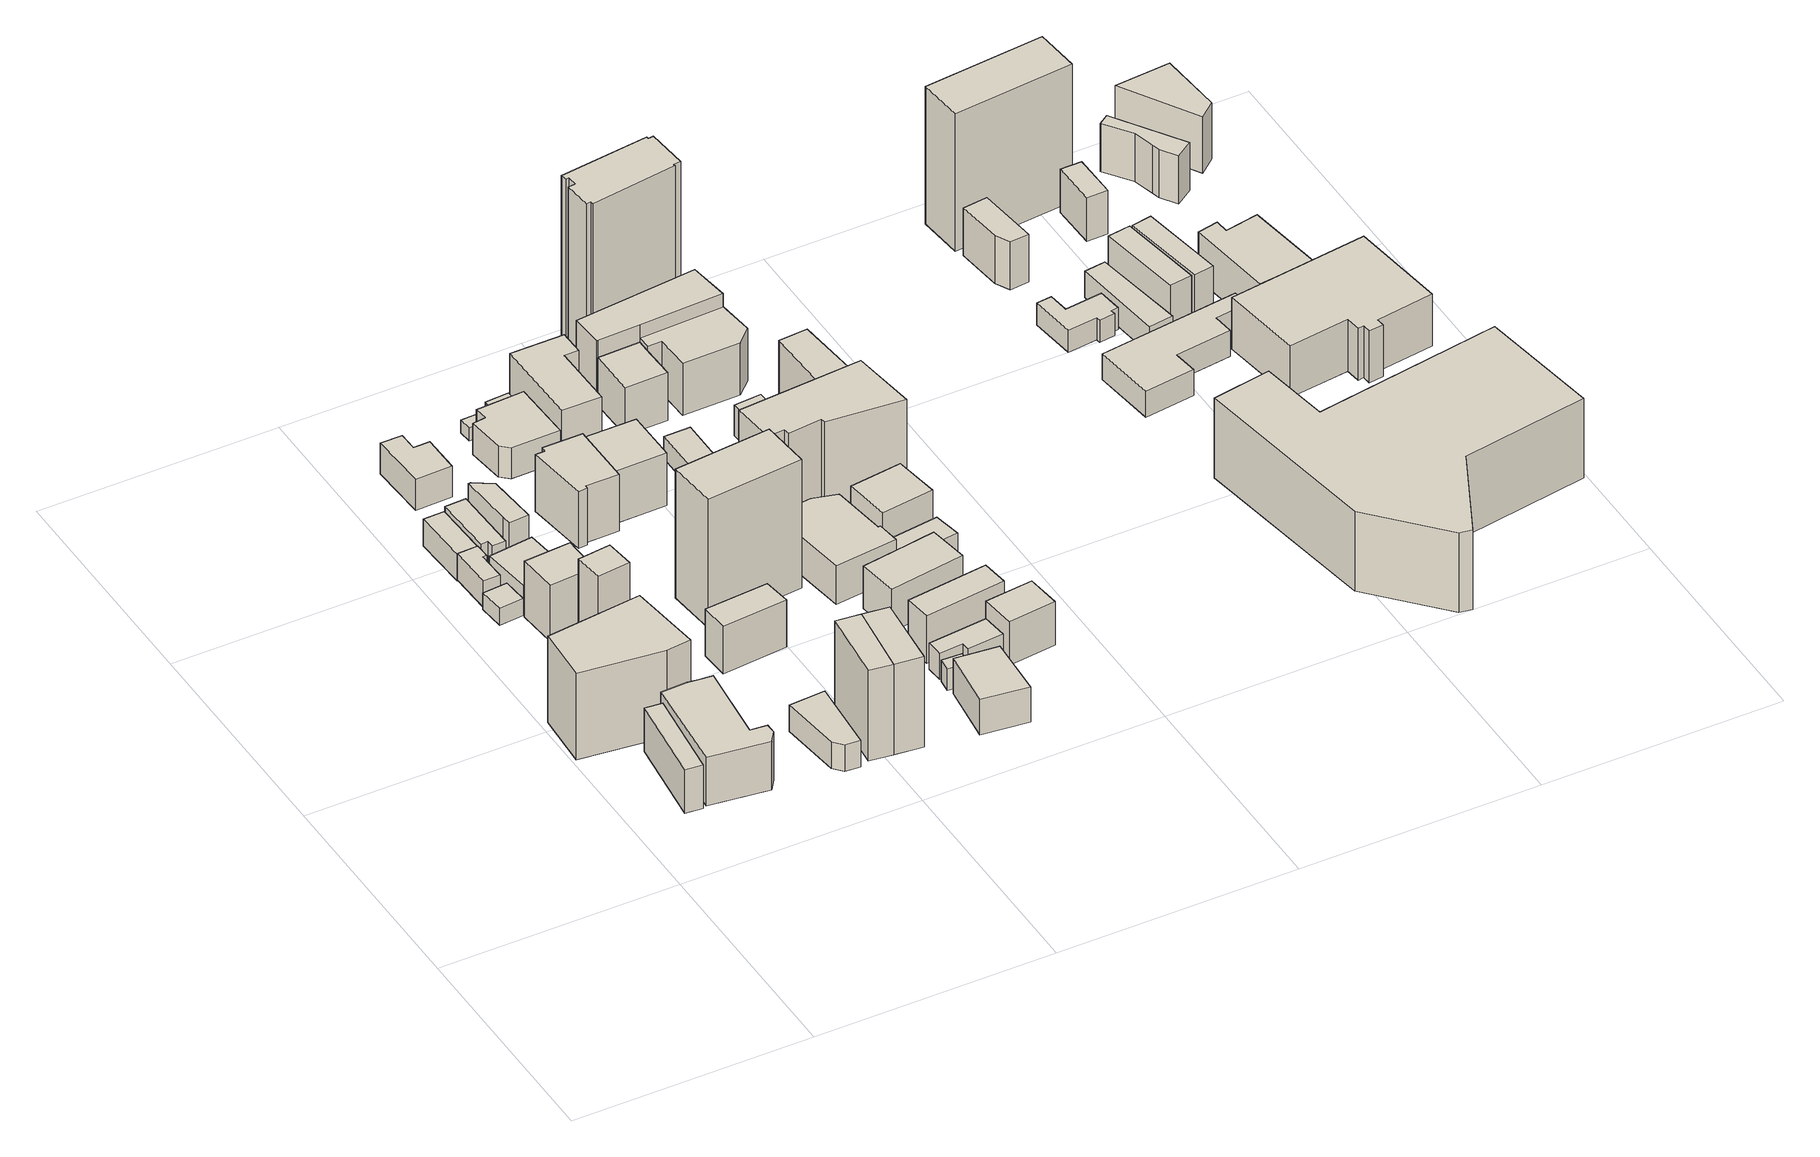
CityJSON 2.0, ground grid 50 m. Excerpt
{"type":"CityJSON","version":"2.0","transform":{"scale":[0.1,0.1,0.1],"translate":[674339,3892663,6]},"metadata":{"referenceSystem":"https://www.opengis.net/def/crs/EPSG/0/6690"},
"CityObjects":{
"building1":{"type":"Building","attributes":{"class":"3001","usage":"401","measuredHeight":11.1,"storeysAboveGround":3,"BuildingDetailAttribute.totalFloorArea":210.64,"BuildingDetailAttribute.buildingFootprintArea":70.21,"BuildingDetailAttribute.buildingRoofEdgeArea":70.21,"BuildingDetailAttribute.urbanPlanType":"21","BuildingDetailAttribute.landUseType":"212","BuildingDetailAttribute.surveyYear":2021,"BuildingIDAttribute.prefecture":"23","BuildingIDAttribute.city":"23106"},"address":[{"country":"日本","locality":"愛知県名古屋市"}],"geometry":[{"type":"Solid","lod":"1","boundaries":[[[[0,1,2,3]],[[2,4,5,3]],[[1,6,4,2]],[[0,7,6,1]],[[3,5,7,0]],[[4,6,7,5]]]]}]},
"building2":{"type":"Building","attributes":{"class":"3002","usage":"412","measuredHeight":27,"storeysAboveGround":4,"BuildingDetailAttribute.totalFloorArea":1232.06,"BuildingDetailAttribute.buildingFootprintArea":308.01,"BuildingDetailAttribute.buildingRoofEdgeArea":308.01,"BuildingDetailAttribute.urbanPlanType":"21","BuildingDetailAttribute.landUseType":"211","BuildingDetailAttribute.surveyYear":2021,"BuildingIDAttribute.prefecture":"23","BuildingIDAttribute.city":"23106"},"address":[{"country":"日本","locality":"愛知県名古屋市"}],"geometry":[{"type":"Solid","lod":"1","boundaries":[[[[8,9,10,11,12]],[[11,13,14,12]],[[10,15,13,11]],[[9,16,15,10]],[[8,17,16,9]],[[12,14,17,8]],[[13,15,16,17,14]]]]}]},
"building3":{"type":"Building","attributes":{"class":"3002","usage":"402","measuredHeight":11.7,"storeysAboveGround":3,"BuildingDetailAttribute.totalFloorArea":712.47,"BuildingDetailAttribute.buildingFootprintArea":237.49,"BuildingDetailAttribute.buildingRoofEdgeArea":237.49,"BuildingDetailAttribute.urbanPlanType":"21","BuildingDetailAttribute.landUseType":"212","BuildingDetailAttribute.surveyYear":2021,"BuildingIDAttribute.prefecture":"23","BuildingIDAttribute.city":"23106"},"address":[{"country":"日本","locality":"愛知県名古屋市"}],"geometry":[{"type":"Solid","lod":"1","boundaries":[[[[18,19,20,21,22,23,24,25,26]],[[25,27,28,26]],[[24,29,27,25]],[[23,30,29,24]],[[22,31,30,23]],[[21,32,31,22]],[[20,33,32,21]],[[19,34,33,20]],[[18,35,34,19]],[[26,28,35,18]],[[27,29,30,31,32,33,34,35,28]]]]}]},
"building4":{"type":"Building","attributes":{"class":"3002","usage":"431","measuredHeight":27.9,"storeysAboveGround":1,"BuildingDetailAttribute.totalFloorArea":43.32,"BuildingDetailAttribute.buildingFootprintArea":43.32,"BuildingDetailAttribute.buildingRoofEdgeArea":43.32,"BuildingDetailAttribute.urbanPlanType":"21","BuildingDetailAttribute.landUseType":"223","BuildingDetailAttribute.surveyYear":2021,"BuildingIDAttribute.prefecture":"23","BuildingIDAttribute.city":"23106"},"address":[{"country":"日本","locality":"愛知県名古屋市"}],"geometry":[{"type":"Solid","lod":"1","boundaries":[[[[36,37,38,39]],[[38,40,41,39]],[[37,42,40,38]],[[36,43,42,37]],[[39,41,43,36]],[[40,42,43,41]]]]}]},
"building5":{"type":"Building","attributes":{"class":"3001","usage":"411","measuredHeight":3.9,"storeysAboveGround":1,"BuildingDetailAttribute.totalFloorArea":28.1,"BuildingDetailAttribute.buildingFootprintArea":28.1,"BuildingDetailAttribute.buildingRoofEdgeArea":28.1,"BuildingDetailAttribute.urbanPlanType":"21","BuildingDetailAttribute.landUseType":"211","BuildingDetailAttribute.surveyYear":2021,"BuildingIDAttribute.prefecture":"23","BuildingIDAttribute.city":"23106"},"address":[{"country":"日本","locality":"愛知県名古屋市"}],"geometry":[{"type":"Solid","lod":"1","boundaries":[[[[44,45,46,47]],[[46,48,49,47]],[[45,50,48,46]],[[44,51,50,45]],[[47,49,51,44]],[[48,50,51,49]]]]}]},
"building6":{"type":"Building","attributes":{"class":"3001","usage":"411","measuredHeight":7.2,"storeysAboveGround":1,"BuildingDetailAttribute.totalFloorArea":35.22,"BuildingDetailAttribute.buildingFootprintArea":35.22,"BuildingDetailAttribute.buildingRoofEdgeArea":86.6,"BuildingDetailAttribute.urbanPlanType":"21","BuildingDetailAttribute.landUseType":"211","BuildingDetailAttribute.surveyYear":2021,"BuildingIDAttribute.prefecture":"23","BuildingIDAttribute.city":"23106"},"address":[{"country":"日本","locality":"愛知県名古屋市"}],"geometry":[{"type":"Solid","lod":"1","boundaries":[[[[52,53,54,55,56,57]],[[56,58,59,57]],[[55,60,58,56]],[[54,61,60,55]],[[53,62,61,54]],[[52,63,62,53]],[[57,59,63,52]],[[58,60,61,62,63,59]]]]}]},
"building7":{"type":"Building","attributes":{"class":"3001","usage":"411","measuredHeight":7.2,"storeysAboveGround":2,"BuildingDetailAttribute.totalFloorArea":102.76,"BuildingDetailAttribute.buildingFootprintArea":51.38,"BuildingDetailAttribute.buildingRoofEdgeArea":86.6,"BuildingDetailAttribute.urbanPlanType":"21","BuildingDetailAttribute.landUseType":"211","BuildingDetailAttribute.surveyYear":2021,"BuildingIDAttribute.prefecture":"23","BuildingIDAttribute.city":"23106"},"address":[{"country":"日本","locality":"愛知県名古屋市"}],"geometry":[{"type":"Solid","lod":"1","boundaries":[[[[64,65,66,67]],[[66,68,69,67]],[[65,70,68,66]],[[64,71,70,65]],[[67,69,71,64]],[[68,70,71,69]]]]}]},
"building8":{"type":"Building","attributes":{"class":"3002","usage":"413","measuredHeight":13,"storeysAboveGround":4,"BuildingDetailAttribute.totalFloorArea":321.7,"BuildingDetailAttribute.buildingFootprintArea":80.42,"BuildingDetailAttribute.buildingRoofEdgeArea":80.42,"BuildingDetailAttribute.urbanPlanType":"21","BuildingDetailAttribute.landUseType":"212","BuildingDetailAttribute.surveyYear":2021,"BuildingIDAttribute.prefecture":"23","BuildingIDAttribute.city":"23106"},"address":[{"country":"日本","locality":"愛知県名古屋市"}],"geometry":[{"type":"Solid","lod":"1","boundaries":[[[[72,73,74,75,76]],[[75,77,78,76]],[[74,79,77,75]],[[73,80,79,74]],[[72,81,80,73]],[[76,78,81,72]],[[77,79,80,81,78]]]]}]},
"building9":{"type":"Building","attributes":{"class":"3002","usage":"411","measuredHeight":9,"storeysAboveGround":2,"BuildingDetailAttribute.totalFloorArea":177.79,"BuildingDetailAttribute.buildingFootprintArea":88.89,"BuildingDetailAttribute.buildingRoofEdgeArea":88.89,"BuildingDetailAttribute.urbanPlanType":"21","BuildingDetailAttribute.landUseType":"211","BuildingDetailAttribute.surveyYear":2021,"BuildingIDAttribute.prefecture":"23","BuildingIDAttribute.city":"23106"},"address":[{"country":"日本","locality":"愛知県名古屋市"}],"geometry":[{"type":"Solid","lod":"1","boundaries":[[[[82,83,84,85,86,87]],[[86,88,89,87]],[[85,90,88,86]],[[84,91,90,85]],[[83,92,91,84]],[[82,93,92,83]],[[87,89,93,82]],[[88,90,91,92,93,89]]]]}]},
"building10":{"type":"Building","attributes":{"class":"3001","usage":"413","measuredHeight":9.2,"storeysAboveGround":2,"BuildingDetailAttribute.totalFloorArea":117.64,"BuildingDetailAttribute.buildingFootprintArea":58.82,"BuildingDetailAttribute.buildingRoofEdgeArea":58.82,"BuildingDetailAttribute.urbanPlanType":"21","BuildingDetailAttribute.landUseType":"212","BuildingDetailAttribute.surveyYear":2021,"BuildingIDAttribute.prefecture":"23","BuildingIDAttribute.city":"23106"},"address":[{"country":"日本","locality":"愛知県名古屋市"}],"geometry":[{"type":"Solid","lod":"1","boundaries":[[[[94,95,96,97,98,99]],[[98,100,101,99]],[[97,102,100,98]],[[96,103,102,97]],[[95,104,103,96]],[[94,105,104,95]],[[99,101,105,94]],[[100,102,103,104,105,101]]]]}]},
"building11":{"type":"Building","attributes":{"class":"3002","usage":"413","measuredHeight":12.2,"storeysAboveGround":3,"BuildingDetailAttribute.totalFloorArea":153.87,"BuildingDetailAttribute.buildingFootprintArea":51.29,"BuildingDetailAttribute.buildingRoofEdgeArea":51.29,"BuildingDetailAttribute.urbanPlanType":"21","BuildingDetailAttribute.landUseType":"212","BuildingDetailAttribute.surveyYear":2021,"BuildingIDAttribute.prefecture":"23","BuildingIDAttribute.city":"23106"},"address":[{"country":"日本","locality":"愛知県名古屋市"}],"geometry":[{"type":"Solid","lod":"1","boundaries":[[[[106,107,108,109,110,111]],[[110,112,113,111]],[[109,114,112,110]],[[108,115,114,109]],[[107,116,115,108]],[[106,117,116,107]],[[111,113,117,106]],[[112,114,115,116,117,113]]]]}]},
"building12":{"type":"Building","attributes":{"class":"3001","usage":"401","measuredHeight":12.2,"storeysAboveGround":2,"BuildingDetailAttribute.totalFloorArea":183.86,"BuildingDetailAttribute.buildingFootprintArea":91.93,"BuildingDetailAttribute.buildingRoofEdgeArea":91.93,"BuildingDetailAttribute.urbanPlanType":"21","BuildingDetailAttribute.landUseType":"212","BuildingDetailAttribute.surveyYear":2021,"BuildingIDAttribute.prefecture":"23","BuildingIDAttribute.city":"23106"},"address":[{"country":"日本","locality":"愛知県名古屋市"}],"geometry":[{"type":"Solid","lod":"1","boundaries":[[[[118,119,120,121,122]],[[121,123,124,122]],[[120,125,123,121]],[[119,126,125,120]],[[118,127,126,119]],[[122,124,127,118]],[[123,125,126,127,124]]]]}]},
"building13":{"type":"Building","attributes":{"class":"3001","usage":"413","measuredHeight":7.2,"storeysAboveGround":2,"BuildingDetailAttribute.totalFloorArea":161.09,"BuildingDetailAttribute.buildingFootprintArea":80.54,"BuildingDetailAttribute.buildingRoofEdgeArea":80.54,"BuildingDetailAttribute.urbanPlanType":"21","BuildingDetailAttribute.landUseType":"212","BuildingDetailAttribute.surveyYear":2021,"BuildingIDAttribute.prefecture":"23","BuildingIDAttribute.city":"23106"},"address":[{"country":"日本","locality":"愛知県名古屋市"}],"geometry":[{"type":"Solid","lod":"1","boundaries":[[[[128,129,130,131,132,133]],[[132,134,135,133]],[[131,136,134,132]],[[130,137,136,131]],[[129,138,137,130]],[[128,139,138,129]],[[133,135,139,128]],[[134,136,137,138,139,135]]]]}]},
"building14":{"type":"Building","attributes":{"class":"9999","usage":"422","measuredHeight":26,"storeysAboveGround":5,"BuildingDetailAttribute.totalFloorArea":395.29,"BuildingDetailAttribute.buildingFootprintArea":79.06,"BuildingDetailAttribute.buildingRoofEdgeArea":169.13,"BuildingDetailAttribute.urbanPlanType":"21","BuildingDetailAttribute.landUseType":"214","BuildingDetailAttribute.surveyYear":2021,"BuildingIDAttribute.prefecture":"23","BuildingIDAttribute.city":"23106"},"address":[{"country":"日本","locality":"愛知県名古屋市"}],"geometry":[{"type":"Solid","lod":"1","boundaries":[[[[140,141,142,143]],[[142,144,145,143]],[[141,146,144,142]],[[140,147,146,141]],[[143,145,147,140]],[[144,146,147,145]]]]}]},
"building15":{"type":"Building","attributes":{"class":"3002","usage":"412","measuredHeight":13,"storeysAboveGround":3,"BuildingDetailAttribute.totalFloorArea":239.13,"BuildingDetailAttribute.buildingFootprintArea":79.71,"BuildingDetailAttribute.buildingRoofEdgeArea":79.71,"BuildingDetailAttribute.urbanPlanType":"21","BuildingDetailAttribute.landUseType":"211","BuildingDetailAttribute.surveyYear":2021,"BuildingIDAttribute.prefecture":"23","BuildingIDAttribute.city":"23106"},"address":[{"country":"日本","locality":"愛知県名古屋市"}],"geometry":[{"type":"Solid","lod":"1","boundaries":[[[[148,149,150,151]],[[150,152,153,151]],[[149,154,152,150]],[[148,155,154,149]],[[151,153,155,148]],[[152,154,155,153]]]]}]},
"building16":{"type":"Building","attributes":{"class":"3002","usage":"401","measuredHeight":26,"storeysAboveGround":7,"BuildingDetailAttribute.totalFloorArea":630.49,"BuildingDetailAttribute.buildingFootprintArea":90.07,"BuildingDetailAttribute.buildingRoofEdgeArea":169.13,"BuildingDetailAttribute.urbanPlanType":"21","BuildingDetailAttribute.landUseType":"212","BuildingDetailAttribute.surveyYear":2021,"BuildingIDAttribute.prefecture":"23","BuildingIDAttribute.city":"23106"},"address":[{"country":"日本","locality":"愛知県名古屋市"}],"geometry":[{"type":"Solid","lod":"1","boundaries":[[[[143,156,157,140]],[[157,158,147,140]],[[156,159,158,157]],[[143,145,159,156]],[[140,147,145,143]],[[158,159,145,147]]]]}]},
"building17":{"type":"Building","attributes":{"class":"3002","usage":"402","measuredHeight":15.2,"storeysAboveGround":4,"BuildingDetailAttribute.totalFloorArea":519.79,"BuildingDetailAttribute.buildingFootprintArea":129.95,"BuildingDetailAttribute.buildingRoofEdgeArea":129.95,"BuildingDetailAttribute.urbanPlanType":"21","BuildingDetailAttribute.landUseType":"212","BuildingDetailAttribute.surveyYear":2021,"BuildingIDAttribute.prefecture":"23","BuildingIDAttribute.city":"23106"},"address":[{"country":"日本","locality":"愛知県名古屋市"}],"geometry":[{"type":"Solid","lod":"1","boundaries":[[[[160,161,162,163,164,165,166,167]],[[166,168,169,167]],[[165,170,168,166]],[[164,171,170,165]],[[163,172,171,164]],[[162,173,172,163]],[[161,174,173,162]],[[160,175,174,161]],[[167,169,175,160]],[[168,170,171,172,173,174,175,169]]]]}]},
"building18":{"type":"Building","attributes":{"class":"3002","usage":"412","measuredHeight":35.9,"storeysAboveGround":10,"BuildingDetailAttribute.totalFloorArea":2153.5,"BuildingDetailAttribute.buildingFootprintArea":215.35,"BuildingDetailAttribute.buildingRoofEdgeArea":215.35,"BuildingDetailAttribute.urbanPlanType":"21","BuildingDetailAttribute.landUseType":"211","BuildingDetailAttribute.surveyYear":2021,"BuildingIDAttribute.prefecture":"23","BuildingIDAttribute.city":"23106"},"address":[{"country":"日本","locality":"愛知県名古屋市"}],"geometry":[{"type":"Solid","lod":"1","boundaries":[[[[176,177,178,179]],[[178,180,181,179]],[[177,182,180,178]],[[176,183,182,177]],[[179,181,183,176]],[[180,182,183,181]]]]}]},
"building19":{"type":"Building","attributes":{"class":"3001","usage":"402","measuredHeight":9.2,"storeysAboveGround":2,"BuildingDetailAttribute.totalFloorArea":294.33,"BuildingDetailAttribute.buildingFootprintArea":147.17,"BuildingDetailAttribute.buildingRoofEdgeArea":147.17,"BuildingDetailAttribute.urbanPlanType":"21","BuildingDetailAttribute.landUseType":"212","BuildingDetailAttribute.surveyYear":2021,"BuildingIDAttribute.prefecture":"23","BuildingIDAttribute.city":"23106"},"address":[{"country":"日本","locality":"愛知県名古屋市"}],"geometry":[{"type":"Solid","lod":"1","boundaries":[[[[184,185,186,187,188,189,190]],[[189,191,192,190]],[[188,193,191,189]],[[187,194,193,188]],[[186,195,194,187]],[[185,196,195,186]],[[184,197,196,185]],[[190,192,197,184]],[[191,193,194,195,196,197,192]]]]}]},
"building20":{"type":"Building","attributes":{"class":"9999","usage":"431","measuredHeight":6,"storeysAboveGround":1,"BuildingDetailAttribute.totalFloorArea":40.9,"BuildingDetailAttribute.buildingFootprintArea":40.9,"BuildingDetailAttribute.buildingRoofEdgeArea":40.9,"BuildingDetailAttribute.urbanPlanType":"21","BuildingDetailAttribute.landUseType":"213","BuildingDetailAttribute.surveyYear":2021,"BuildingIDAttribute.prefecture":"23","BuildingIDAttribute.city":"23106"},"address":[{"country":"日本","locality":"愛知県名古屋市"}],"geometry":[{"type":"Solid","lod":"1","boundaries":[[[[198,199,200,201,202,203,204,205]],[[204,206,207,205]],[[203,208,206,204]],[[202,209,208,203]],[[201,210,209,202]],[[200,211,210,201]],[[199,212,211,200]],[[198,213,212,199]],[[205,207,213,198]],[[206,208,209,210,211,212,213,207]]]]}]},
"building21":{"type":"Building","attributes":{"class":"3002","usage":"414","measuredHeight":13.2,"storeysAboveGround":4,"BuildingDetailAttribute.totalFloorArea":490.64,"BuildingDetailAttribute.buildingFootprintArea":122.66,"BuildingDetailAttribute.buildingRoofEdgeArea":122.66,"BuildingDetailAttribute.urbanPlanType":"21","BuildingDetailAttribute.landUseType":"211","BuildingDetailAttribute.surveyYear":2021,"BuildingIDAttribute.prefecture":"23","BuildingIDAttribute.city":"23106"},"address":[{"country":"日本","locality":"愛知県名古屋市"}],"geometry":[{"type":"Solid","lod":"1","boundaries":[[[[214,215,216,217]],[[216,218,219,217]],[[215,220,218,216]],[[214,221,220,215]],[[217,219,221,214]],[[218,220,221,219]]]]}]},
"building22":{"type":"Building","attributes":{"class":"3001","usage":"413","measuredHeight":9.2,"storeysAboveGround":2,"BuildingDetailAttribute.totalFloorArea":245.33,"BuildingDetailAttribute.buildingFootprintArea":122.66,"BuildingDetailAttribute.buildingRoofEdgeArea":122.66,"BuildingDetailAttribute.urbanPlanType":"21","BuildingDetailAttribute.landUseType":"212","BuildingDetailAttribute.surveyYear":2021,"BuildingIDAttribute.prefecture":"23","BuildingIDAttribute.city":"23106"},"address":[{"country":"日本","locality":"愛知県名古屋市"}],"geometry":[{"type":"Solid","lod":"1","boundaries":[[[[222,223,224,225]],[[224,226,227,225]],[[223,228,226,224]],[[222,229,228,223]],[[225,227,229,222]],[[226,228,229,227]]]]}]},
"building23":{"type":"Building","attributes":{"class":"3001","usage":"461","measuredHeight":6,"storeysAboveGround":9999,"BuildingDetailAttribute.totalFloorArea":-9999,"BuildingDetailAttribute.buildingFootprintArea":-9999,"BuildingDetailAttribute.buildingRoofEdgeArea":12.51,"BuildingDetailAttribute.urbanPlanType":"21","BuildingDetailAttribute.landUseType":"212","BuildingDetailAttribute.surveyYear":2021,"BuildingIDAttribute.prefecture":"23","BuildingIDAttribute.city":"23106"},"geometry":[{"type":"Solid","lod":"1","boundaries":[[[[230,231,232,233]],[[232,234,235,233]],[[231,236,234,232]],[[230,237,236,231]],[[233,235,237,230]],[[234,236,237,235]]]]}]},
"building24":{"type":"Building","attributes":{"class":"3002","usage":"402","measuredHeight":15.2,"storeysAboveGround":3,"BuildingDetailAttribute.totalFloorArea":515.22,"BuildingDetailAttribute.buildingFootprintArea":171.74,"BuildingDetailAttribute.buildingRoofEdgeArea":171.74,"BuildingDetailAttribute.urbanPlanType":"21","BuildingDetailAttribute.landUseType":"212","BuildingDetailAttribute.surveyYear":2021,"BuildingIDAttribute.prefecture":"23","BuildingIDAttribute.city":"23106"},"address":[{"country":"日本","locality":"愛知県名古屋市"}],"geometry":[{"type":"Solid","lod":"1","boundaries":[[[[238,239,240,241,242,243]],[[242,244,245,243]],[[241,246,244,242]],[[240,247,246,241]],[[239,248,247,240]],[[238,249,248,239]],[[243,245,249,238]],[[244,246,247,248,249,245]]]]}]},
"building25":{"type":"Building","attributes":{"class":"3001","usage":"413","measuredHeight":7.6,"storeysAboveGround":2,"BuildingDetailAttribute.totalFloorArea":116.86,"BuildingDetailAttribute.buildingFootprintArea":58.43,"BuildingDetailAttribute.buildingRoofEdgeArea":58.43,"BuildingDetailAttribute.urbanPlanType":"21","BuildingDetailAttribute.landUseType":"212","BuildingDetailAttribute.surveyYear":2021,"BuildingIDAttribute.prefecture":"23","BuildingIDAttribute.city":"23106"},"address":[{"country":"日本","locality":"愛知県名古屋市"}],"geometry":[{"type":"Solid","lod":"1","boundaries":[[[[250,251,252,253,254,255]],[[254,256,257,255]],[[253,258,256,254]],[[252,259,258,253]],[[251,260,259,252]],[[250,261,260,251]],[[255,257,261,250]],[[256,258,259,260,261,257]]]]}]},
"building26":{"type":"Building","attributes":{"class":"3001","usage":"401","measuredHeight":11.1,"storeysAboveGround":2,"BuildingDetailAttribute.totalFloorArea":475.09,"BuildingDetailAttribute.buildingFootprintArea":237.54,"BuildingDetailAttribute.buildingRoofEdgeArea":237.54,"BuildingDetailAttribute.urbanPlanType":"21","BuildingDetailAttribute.landUseType":"212","BuildingDetailAttribute.surveyYear":2021,"BuildingIDAttribute.prefecture":"23","BuildingIDAttribute.city":"23106"},"address":[{"country":"日本","locality":"愛知県名古屋市"}],"geometry":[{"type":"Solid","lod":"1","boundaries":[[[[262,263,264,265,266,267,268]],[[267,269,270,268]],[[266,271,269,267]],[[265,272,271,266]],[[264,273,272,265]],[[263,274,273,264]],[[262,275,274,263]],[[268,270,275,262]],[[269,271,272,273,274,275,270]]]]}]},
"building27":{"type":"Building","attributes":{"class":"3001","usage":"411","measuredHeight":7.6,"storeysAboveGround":2,"BuildingDetailAttribute.totalFloorArea":197.23,"BuildingDetailAttribute.buildingFootprintArea":98.61,"BuildingDetailAttribute.buildingRoofEdgeArea":98.61,"BuildingDetailAttribute.urbanPlanType":"21","BuildingDetailAttribute.landUseType":"211","BuildingDetailAttribute.surveyYear":2021,"BuildingIDAttribute.prefecture":"23","BuildingIDAttribute.city":"23106"},"address":[{"country":"日本","locality":"愛知県名古屋市"}],"geometry":[{"type":"Solid","lod":"1","boundaries":[[[[276,277,278,279,280,281,282,283]],[[282,284,285,283]],[[281,286,284,282]],[[280,287,286,281]],[[279,288,287,280]],[[278,289,288,279]],[[277,290,289,278]],[[276,291,290,277]],[[283,285,291,276]],[[284,286,287,288,289,290,291,285]]]]}]},
"building28":{"type":"Building","attributes":{"class":"3002","usage":"413","measuredHeight":13,"storeysAboveGround":3,"BuildingDetailAttribute.totalFloorArea":293.38,"BuildingDetailAttribute.buildingFootprintArea":97.79,"BuildingDetailAttribute.buildingRoofEdgeArea":97.79,"BuildingDetailAttribute.urbanPlanType":"21","BuildingDetailAttribute.landUseType":"212","BuildingDetailAttribute.surveyYear":2021,"BuildingIDAttribute.prefecture":"23","BuildingIDAttribute.city":"23106"},"address":[{"country":"日本","locality":"愛知県名古屋市"}],"geometry":[{"type":"Solid","lod":"1","boundaries":[[[[292,293,294,295]],[[294,296,297,295]],[[293,298,296,294]],[[292,299,298,293]],[[295,297,299,292]],[[296,298,299,297]]]]}]},
"building29":{"type":"Building","attributes":{"class":"3002","usage":"412","measuredHeight":12.9,"storeysAboveGround":3,"BuildingDetailAttribute.totalFloorArea":409.65,"BuildingDetailAttribute.buildingFootprintArea":136.55,"BuildingDetailAttribute.buildingRoofEdgeArea":136.55,"BuildingDetailAttribute.urbanPlanType":"21","BuildingDetailAttribute.landUseType":"211","BuildingDetailAttribute.surveyYear":2021,"BuildingIDAttribute.prefecture":"23","BuildingIDAttribute.city":"23106"},"address":[{"country":"日本","locality":"愛知県名古屋市"}],"geometry":[{"type":"Solid","lod":"1","boundaries":[[[[300,301,302,303,304,305]],[[304,306,307,305]],[[303,308,306,304]],[[302,309,308,303]],[[301,310,309,302]],[[300,311,310,301]],[[305,307,311,300]],[[306,308,309,310,311,307]]]]}]},
"building30":{"type":"Building","attributes":{"class":"3002","usage":"401","measuredHeight":16.1,"storeysAboveGround":3,"BuildingDetailAttribute.totalFloorArea":264.9,"BuildingDetailAttribute.buildingFootprintArea":88.3,"BuildingDetailAttribute.buildingRoofEdgeArea":88.3,"BuildingDetailAttribute.urbanPlanType":"21","BuildingDetailAttribute.landUseType":"212","BuildingDetailAttribute.surveyYear":2021,"BuildingIDAttribute.prefecture":"23","BuildingIDAttribute.city":"23106"},"address":[{"country":"日本","locality":"愛知県名古屋市"}],"geometry":[{"type":"Solid","lod":"1","boundaries":[[[[312,313,314,315,316]],[[315,317,318,316]],[[314,319,317,315]],[[313,320,319,314]],[[312,321,320,313]],[[316,318,321,312]],[[317,319,320,321,318]]]]}]},
"building31":{"type":"Building","attributes":{"class":"3002","usage":"413","measuredHeight":12.2,"storeysAboveGround":3,"BuildingDetailAttribute.totalFloorArea":224.21,"BuildingDetailAttribute.buildingFootprintArea":74.74,"BuildingDetailAttribute.buildingRoofEdgeArea":74.74,"BuildingDetailAttribute.urbanPlanType":"21","BuildingDetailAttribute.landUseType":"212","BuildingDetailAttribute.surveyYear":2021,"BuildingIDAttribute.prefecture":"23","BuildingIDAttribute.city":"23106"},"address":[{"country":"日本","locality":"愛知県名古屋市"}],"geometry":[{"type":"Solid","lod":"1","boundaries":[[[[322,323,324,325]],[[324,326,327,325]],[[323,328,326,324]],[[322,329,328,323]],[[325,327,329,322]],[[326,328,329,327]]]]}]},
"building32":{"type":"Building","attributes":{"class":"3002","usage":"422","measuredHeight":38,"storeysAboveGround":6,"BuildingDetailAttribute.totalFloorArea":1845.93,"BuildingDetailAttribute.buildingFootprintArea":307.66,"BuildingDetailAttribute.buildingRoofEdgeArea":307.66,"BuildingDetailAttribute.urbanPlanType":"21","BuildingDetailAttribute.landUseType":"214","BuildingDetailAttribute.surveyYear":2021,"BuildingIDAttribute.prefecture":"23","BuildingIDAttribute.city":"23106"},"address":[{"country":"日本","locality":"愛知県名古屋市"}],"geometry":[{"type":"Solid","lod":"1","boundaries":[[[[330,331,332,333,334,335,336,337]],[[336,338,339,337]],[[335,340,338,336]],[[334,341,340,335]],[[333,342,341,334]],[[332,343,342,333]],[[331,344,343,332]],[[330,345,344,331]],[[337,339,345,330]],[[338,340,341,342,343,344,345,339]]]]}]},
"building33":{"type":"Building","attributes":{"class":"3003","usage":"431","measuredHeight":12,"storeysAboveGround":1,"BuildingDetailAttribute.totalFloorArea":82.33,"BuildingDetailAttribute.buildingFootprintArea":82.33,"BuildingDetailAttribute.buildingRoofEdgeArea":82.33,"BuildingDetailAttribute.urbanPlanType":"21","BuildingDetailAttribute.landUseType":"213","BuildingDetailAttribute.surveyYear":2021,"BuildingIDAttribute.prefecture":"23","BuildingIDAttribute.city":"23106"},"address":[{"country":"日本","locality":"愛知県名古屋市"}],"geometry":[{"type":"Solid","lod":"1","boundaries":[[[[346,347,348,349,350,351,352]],[[351,353,354,352]],[[350,355,353,351]],[[349,356,355,350]],[[348,357,356,349]],[[347,358,357,348]],[[346,359,358,347]],[[352,354,359,346]],[[353,355,356,357,358,359,354]]]]}]},
"building34":{"type":"Building","attributes":{"class":"3002","usage":"401","measuredHeight":11.7,"storeysAboveGround":3,"BuildingDetailAttribute.totalFloorArea":318.07,"BuildingDetailAttribute.buildingFootprintArea":106.02,"BuildingDetailAttribute.buildingRoofEdgeArea":106.02,"BuildingDetailAttribute.urbanPlanType":"21","BuildingDetailAttribute.landUseType":"212","BuildingDetailAttribute.surveyYear":2021,"BuildingIDAttribute.prefecture":"23","BuildingIDAttribute.city":"23106"},"address":[{"country":"日本","locality":"愛知県名古屋市"}],"geometry":[{"type":"Solid","lod":"1","boundaries":[[[[360,361,362,363]],[[362,364,365,363]],[[361,366,364,362]],[[360,367,366,361]],[[363,365,367,360]],[[364,366,367,365]]]]}]},
"building35":{"type":"Building","attributes":{"class":"3002","usage":"411","measuredHeight":26.1,"storeysAboveGround":2,"BuildingDetailAttribute.totalFloorArea":212.86,"BuildingDetailAttribute.buildingFootprintArea":106.43,"BuildingDetailAttribute.buildingRoofEdgeArea":106.43,"BuildingDetailAttribute.urbanPlanType":"21","BuildingDetailAttribute.landUseType":"211","BuildingDetailAttribute.surveyYear":2021,"BuildingIDAttribute.prefecture":"23","BuildingIDAttribute.city":"23106"},"address":[{"country":"日本","locality":"愛知県名古屋市"}],"geometry":[{"type":"Solid","lod":"1","boundaries":[[[[368,369,370,371]],[[370,372,373,371]],[[369,374,372,370]],[[368,375,374,369]],[[371,373,375,368]],[[372,374,375,373]]]]}]},
"building36":{"type":"Building","attributes":{"class":"3002","usage":"401","measuredHeight":20,"storeysAboveGround":4,"BuildingDetailAttribute.totalFloorArea":816.47,"BuildingDetailAttribute.buildingFootprintArea":204.12,"BuildingDetailAttribute.buildingRoofEdgeArea":204.12,"BuildingDetailAttribute.urbanPlanType":"21","BuildingDetailAttribute.landUseType":"212","BuildingDetailAttribute.surveyYear":2021,"BuildingIDAttribute.prefecture":"23","BuildingIDAttribute.city":"23106"},"address":[{"country":"日本","locality":"愛知県名古屋市"}],"geometry":[{"type":"Solid","lod":"1","boundaries":[[[[376,377,378,379,380,381]],[[380,382,383,381]],[[379,384,382,380]],[[378,385,384,379]],[[377,386,385,378]],[[376,387,386,377]],[[381,383,387,376]],[[382,384,385,386,387,383]]]]}]},
"building37":{"type":"Building","attributes":{"class":"9999","usage":"401","measuredHeight":19.1,"storeysAboveGround":3,"BuildingDetailAttribute.totalFloorArea":481.15,"BuildingDetailAttribute.buildingFootprintArea":160.38,"BuildingDetailAttribute.buildingRoofEdgeArea":160.38,"BuildingDetailAttribute.urbanPlanType":"21","BuildingDetailAttribute.landUseType":"212","BuildingDetailAttribute.surveyYear":2021,"BuildingIDAttribute.prefecture":"23","BuildingIDAttribute.city":"23106"},"address":[{"country":"日本","locality":"愛知県名古屋市"}],"geometry":[{"type":"Solid","lod":"1","boundaries":[[[[312,388,389,390,391,392,313]],[[392,393,394,313]],[[391,395,393,392]],[[390,396,395,391]],[[389,397,396,390]],[[388,398,397,389]],[[312,399,398,388]],[[313,394,399,312]],[[393,395,396,397,398,399,394]]]]}]},
"building38":{"type":"Building","attributes":{"class":"3002","usage":"412","measuredHeight":39.9,"storeysAboveGround":13,"BuildingDetailAttribute.totalFloorArea":2576.09,"BuildingDetailAttribute.buildingFootprintArea":198.16,"BuildingDetailAttribute.buildingRoofEdgeArea":198.16,"BuildingDetailAttribute.urbanPlanType":"21","BuildingDetailAttribute.landUseType":"211","BuildingDetailAttribute.surveyYear":2021,"BuildingIDAttribute.prefecture":"23","BuildingIDAttribute.city":"23106"},"address":[{"country":"日本","locality":"愛知県名古屋市中区栄五丁目２２０６－１"}],"geometry":[{"type":"Solid","lod":"1","boundaries":[[[[400,401,402,403,404,405,406,407,408,409,410,411,412,413]],[[412,414,415,413]],[[411,416,414,412]],[[410,417,416,411]],[[409,418,417,410]],[[408,419,418,409]],[[407,420,419,408]],[[406,421,420,407]],[[405,422,421,406]],[[404,423,422,405]],[[403,424,423,404]],[[402,425,424,403]],[[401,426,425,402]],[[400,427,426,401]],[[413,415,427,400]],[[414,416,417,418,419,420,421,422,423,424,425,426,427,415]]]]}]},
"building39":{"type":"Building","attributes":{"class":"3002","usage":"412","measuredHeight":27,"storeysAboveGround":7,"BuildingDetailAttribute.totalFloorArea":738.96,"BuildingDetailAttribute.buildingFootprintArea":105.57,"BuildingDetailAttribute.buildingRoofEdgeArea":105.57,"BuildingDetailAttribute.urbanPlanType":"21","BuildingDetailAttribute.landUseType":"211","BuildingDetailAttribute.surveyYear":2021,"BuildingIDAttribute.prefecture":"23","BuildingIDAttribute.city":"23106"},"address":[{"country":"日本","locality":"愛知県名古屋市"}],"geometry":[{"type":"Solid","lod":"1","boundaries":[[[[428,429,430,431]],[[430,432,433,431]],[[429,434,432,430]],[[428,435,434,429]],[[431,433,435,428]],[[432,434,435,433]]]]}]},
"building40":{"type":"Building","attributes":{"class":"3001","usage":"413","measuredHeight":8.1,"storeysAboveGround":2,"BuildingDetailAttribute.totalFloorArea":151.67,"BuildingDetailAttribute.buildingFootprintArea":75.84,"BuildingDetailAttribute.buildingRoofEdgeArea":75.84,"BuildingDetailAttribute.urbanPlanType":"21","BuildingDetailAttribute.landUseType":"212","BuildingDetailAttribute.surveyYear":2021,"BuildingIDAttribute.prefecture":"23","BuildingIDAttribute.city":"23106"},"address":[{"country":"日本","locality":"愛知県名古屋市"}],"geometry":[{"type":"Solid","lod":"1","boundaries":[[[[436,437,438,439,440,441,442,443,444,445]],[[444,446,447,445]],[[443,448,446,444]],[[442,449,448,443]],[[441,450,449,442]],[[440,451,450,441]],[[439,452,451,440]],[[438,453,452,439]],[[437,454,453,438]],[[436,455,454,437]],[[445,447,455,436]],[[446,448,449,450,451,452,453,454,455,447]]]]}]},
"building41":{"type":"Building","attributes":{"name":"名古屋東陽町郵便局","class":"3002","usage":"421","measuredHeight":12.1,"storeysAboveGround":3,"BuildingDetailAttribute.totalFloorArea":198.01,"BuildingDetailAttribute.buildingFootprintArea":66,"BuildingDetailAttribute.buildingRoofEdgeArea":66,"BuildingDetailAttribute.urbanPlanType":"21","BuildingDetailAttribute.landUseType":"214","BuildingDetailAttribute.surveyYear":2021,"BuildingIDAttribute.prefecture":"23","BuildingIDAttribute.city":"23106"},"address":[{"country":"日本","locality":"愛知県名古屋市"}],"geometry":[{"type":"Solid","lod":"1","boundaries":[[[[456,457,458,459,460]],[[459,461,462,460]],[[458,463,461,459]],[[457,464,463,458]],[[456,465,464,457]],[[460,462,465,456]],[[461,463,464,465,462]]]]}]},
"building42":{"type":"Building","attributes":{"class":"3001","usage":"401","measuredHeight":10,"storeysAboveGround":2,"BuildingDetailAttribute.totalFloorArea":537.19,"BuildingDetailAttribute.buildingFootprintArea":268.59,"BuildingDetailAttribute.buildingRoofEdgeArea":268.59,"BuildingDetailAttribute.urbanPlanType":"21","BuildingDetailAttribute.landUseType":"212","BuildingDetailAttribute.surveyYear":2021,"BuildingIDAttribute.prefecture":"23","BuildingIDAttribute.city":"23106"},"address":[{"country":"日本","locality":"愛知県名古屋市"}],"geometry":[{"type":"Solid","lod":"1","boundaries":[[[[466,467,468,469,470,471,472,473]],[[472,474,475,473]],[[471,476,474,472]],[[470,477,476,471]],[[469,478,477,470]],[[468,479,478,469]],[[467,480,479,468]],[[466,481,480,467]],[[473,475,481,466]],[[474,476,477,478,479,480,481,475]]]]}]},
"building43":{"type":"Building","attributes":{"class":"3002","usage":"402","measuredHeight":31.5,"storeysAboveGround":4,"BuildingDetailAttribute.totalFloorArea":7232.75,"BuildingDetailAttribute.buildingFootprintArea":1808.19,"BuildingDetailAttribute.buildingRoofEdgeArea":1808.19,"BuildingDetailAttribute.urbanPlanType":"21","BuildingDetailAttribute.landUseType":"212","BuildingDetailAttribute.surveyYear":2021,"BuildingIDAttribute.prefecture":"23","BuildingIDAttribute.city":"23106"},"address":[{"country":"日本","locality":"愛知県名古屋市"}],"geometry":[{"type":"Solid","lod":"1","boundaries":[[[[482,483,484,485,486,487,488,489,490]],[[489,491,492,490]],[[488,493,491,489]],[[487,494,493,488]],[[486,495,494,487]],[[485,496,495,486]],[[484,497,496,485]],[[483,498,497,484]],[[482,499,498,483]],[[490,492,499,482]],[[491,493,494,495,496,497,498,499,492]]]]}]},
"building44":{"type":"Building","attributes":{"class":"3001","usage":"413","measuredHeight":9.1,"storeysAboveGround":2,"BuildingDetailAttribute.totalFloorArea":196.17,"BuildingDetailAttribute.buildingFootprintArea":98.09,"BuildingDetailAttribute.buildingRoofEdgeArea":98.09,"BuildingDetailAttribute.urbanPlanType":"21","BuildingDetailAttribute.landUseType":"212","BuildingDetailAttribute.surveyYear":2021,"BuildingIDAttribute.prefecture":"23","BuildingIDAttribute.city":"23106"},"address":[{"country":"日本","locality":"愛知県名古屋市"}],"geometry":[{"type":"Solid","lod":"1","boundaries":[[[[500,501,502,503]],[[502,504,505,503]],[[501,506,504,502]],[[500,507,506,501]],[[503,505,507,500]],[[504,506,507,505]]]]}]},
"building45":{"type":"Building","attributes":{"class":"3002","usage":"414","measuredHeight":12.2,"storeysAboveGround":4,"BuildingDetailAttribute.totalFloorArea":357.75,"BuildingDetailAttribute.buildingFootprintArea":89.44,"BuildingDetailAttribute.buildingRoofEdgeArea":89.44,"BuildingDetailAttribute.urbanPlanType":"21","BuildingDetailAttribute.landUseType":"211","BuildingDetailAttribute.surveyYear":2021,"BuildingIDAttribute.prefecture":"23","BuildingIDAttribute.city":"23106"},"address":[{"country":"日本","locality":"愛知県名古屋市"}],"geometry":[{"type":"Solid","lod":"1","boundaries":[[[[508,509,510,511]],[[510,512,513,511]],[[509,514,512,510]],[[508,515,514,509]],[[511,513,515,508]],[[512,514,515,513]]]]}]},
"building46":{"type":"Building","attributes":{"class":"3002","usage":"401","measuredHeight":34.9,"storeysAboveGround":10,"BuildingDetailAttribute.totalFloorArea":2460.36,"BuildingDetailAttribute.buildingFootprintArea":246.04,"BuildingDetailAttribute.buildingRoofEdgeArea":246.04,"BuildingDetailAttribute.urbanPlanType":"21","BuildingDetailAttribute.landUseType":"212","BuildingDetailAttribute.surveyYear":2021,"BuildingIDAttribute.prefecture":"23","BuildingIDAttribute.city":"23106"},"address":[{"country":"日本","locality":"愛知県名古屋市"}],"geometry":[{"type":"Solid","lod":"1","boundaries":[[[[516,517,518,519]],[[518,520,521,519]],[[517,522,520,518]],[[516,523,522,517]],[[519,521,523,516]],[[520,522,523,521]]]]}]},
"building47":{"type":"Building","attributes":{"class":"3002","usage":"414","measuredHeight":14.2,"storeysAboveGround":4,"BuildingDetailAttribute.totalFloorArea":312.96,"BuildingDetailAttribute.buildingFootprintArea":78.24,"BuildingDetailAttribute.buildingRoofEdgeArea":78.24,"BuildingDetailAttribute.urbanPlanType":"21","BuildingDetailAttribute.landUseType":"211","BuildingDetailAttribute.surveyYear":2021,"BuildingIDAttribute.prefecture":"23","BuildingIDAttribute.city":"23106"},"address":[{"country":"日本","locality":"愛知県名古屋市"}],"geometry":[{"type":"Solid","lod":"1","boundaries":[[[[524,525,526,527]],[[526,528,529,527]],[[525,530,528,526]],[[524,531,530,525]],[[527,529,531,524]],[[528,530,531,529]]]]}]},
"building48":{"type":"Building","attributes":{"class":"3001","usage":"411","measuredHeight":12.1,"storeysAboveGround":3,"BuildingDetailAttribute.totalFloorArea":127.46,"BuildingDetailAttribute.buildingFootprintArea":42.49,"BuildingDetailAttribute.buildingRoofEdgeArea":42.49,"BuildingDetailAttribute.urbanPlanType":"21","BuildingDetailAttribute.landUseType":"211","BuildingDetailAttribute.surveyYear":2021,"BuildingIDAttribute.prefecture":"23","BuildingIDAttribute.city":"23106"},"address":[{"country":"日本","locality":"愛知県名古屋市"}],"geometry":[{"type":"Solid","lod":"1","boundaries":[[[[532,533,534,535]],[[534,536,537,535]],[[533,538,536,534]],[[532,539,538,533]],[[535,537,539,532]],[[536,538,539,537]]]]}]},
"building49":{"type":"Building","attributes":{"class":"3002","usage":"401","measuredHeight":17,"storeysAboveGround":3,"BuildingDetailAttribute.totalFloorArea":1735.6,"BuildingDetailAttribute.buildingFootprintArea":578.53,"BuildingDetailAttribute.buildingRoofEdgeArea":578.53,"BuildingDetailAttribute.urbanPlanType":"21","BuildingDetailAttribute.landUseType":"212","BuildingDetailAttribute.surveyYear":2021,"BuildingIDAttribute.prefecture":"23","BuildingIDAttribute.city":"23106"},"address":[{"country":"日本","locality":"愛知県名古屋市中区新栄一丁目４６０９"}],"geometry":[{"type":"Solid","lod":"1","boundaries":[[[[540,541,542,543,544,545,546,547,548,549]],[[548,550,551,549]],[[547,552,550,548]],[[546,553,552,547]],[[545,554,553,546]],[[544,555,554,545]],[[543,556,555,544]],[[542,557,556,543]],[[541,558,557,542]],[[540,559,558,541]],[[549,551,559,540]],[[550,552,553,554,555,556,557,558,559,551]]]]}]},
"building50":{"type":"Building","attributes":{"class":"3002","usage":"412","measuredHeight":22,"storeysAboveGround":11,"BuildingDetailAttribute.totalFloorArea":2210.94,"BuildingDetailAttribute.buildingFootprintArea":200.99,"BuildingDetailAttribute.buildingRoofEdgeArea":200.99,"BuildingDetailAttribute.urbanPlanType":"21","BuildingDetailAttribute.landUseType":"211","BuildingDetailAttribute.surveyYear":2021,"BuildingIDAttribute.prefecture":"23","BuildingIDAttribute.city":"23106"},"address":[{"country":"日本","locality":"愛知県名古屋市"}],"geometry":[{"type":"Solid","lod":"1","boundaries":[[[[560,561,562,563,564,565]],[[564,566,567,565]],[[563,568,566,564]],[[562,569,568,563]],[[561,570,569,562]],[[560,571,570,561]],[[565,567,571,560]],[[566,568,569,570,571,567]]]]}]},
"building51":{"type":"Building","attributes":{"class":"3002","usage":"413","measuredHeight":13.2,"storeysAboveGround":3,"BuildingDetailAttribute.totalFloorArea":161.97,"BuildingDetailAttribute.buildingFootprintArea":53.99,"BuildingDetailAttribute.buildingRoofEdgeArea":53.99,"BuildingDetailAttribute.urbanPlanType":"21","BuildingDetailAttribute.landUseType":"212","BuildingDetailAttribute.surveyYear":2021,"BuildingIDAttribute.prefecture":"23","BuildingIDAttribute.city":"23106"},"address":[{"country":"日本","locality":"愛知県名古屋市"}],"geometry":[{"type":"Solid","lod":"1","boundaries":[[[[572,573,574,575,576,577,578]],[[577,579,580,578]],[[576,581,579,577]],[[575,582,581,576]],[[574,583,582,575]],[[573,584,583,574]],[[572,585,584,573]],[[578,580,585,572]],[[579,581,582,583,584,585,580]]]]}]},
"building52":{"type":"Building","attributes":{"class":"3002","usage":"401","measuredHeight":13.1,"storeysAboveGround":4,"BuildingDetailAttribute.totalFloorArea":484.92,"BuildingDetailAttribute.buildingFootprintArea":121.23,"BuildingDetailAttribute.buildingRoofEdgeArea":121.23,"BuildingDetailAttribute.urbanPlanType":"21","BuildingDetailAttribute.landUseType":"212","BuildingDetailAttribute.surveyYear":2021,"BuildingIDAttribute.prefecture":"23","BuildingIDAttribute.city":"23106"},"address":[{"country":"日本","locality":"愛知県名古屋市"}],"geometry":[{"type":"Solid","lod":"1","boundaries":[[[[586,587,588,589]],[[588,590,591,589]],[[587,592,590,588]],[[586,593,592,587]],[[589,591,593,586]],[[590,592,593,591]]]]}]}
},
"vertices":[
[162,358,9],[140,167,9],[104,171,9],[126,362,9],[104,171,110],[126,362,110],[140,167,110],[162,358,110],
[234,384,10],[181,378,10],[6,399,10],[13,518,10],[215,541,10],[13,518,210],[215,541,210],[6,399,210],[181,378,210],[234,384,210],
[168,376,8],[224,378,8],[247,375,8],[274,372,8],[256,204,8],[291,200,8],[292,178,8],[275,155,8],[149,172,8],[275,155,120],[149,172,120],[292,178,120],[291,200,120],[256,204,120],[274,372,120],[247,375,120],[224,378,120],[168,376,120],
[128,537,11],[121,599,11],[190,607,11],[197,545,11],[190,607,290],[197,545,290],[121,599,290],[128,537,290],
[122,807,11],[71,803,11],[66,857,11],[118,861,11],[66,857,50],[118,861,50],[71,803,50],[122,807,50],
[110,956,11],[111,924,11],[103,924,11],[105,863,11],[70,862,11],[67,954,11],[70,862,72],[67,954,72],[105,863,72],[103,924,72],[111,924,72],[110,956,72],
[67,954,8],[62,1073,8],[106,1074,8],[110,956,8],[106,1074,70],[110,956,70],[62,1073,70],[67,954,70],
[220,810,10],[223,743,10],[211,725,10],[129,719,10],[122,803,10],[129,719,140],[122,803,140],[211,725,140],[223,743,140],[220,810,140],
[128,819,10],[115,922,10],[209,933,10],[219,849,10],[170,844,10],[173,824,10],[170,844,70],[173,824,70],[219,849,70],[209,933,70],[115,922,70],[128,819,70],
[156,935,8],[128,934,8],[127,949,8],[113,948,8],[108,1075,8],[152,1076,8],[108,1075,80],[152,1076,80],[113,948,80],[127,949,80],[128,934,80],[156,935,80],
[161,954,8],[153,1069,8],[158,1069,8],[196,1045,8],[205,937,8],[163,934,8],[205,937,120],[163,934,120],[196,1045,120],[158,1069,120],[153,1069,120],[161,954,120],
[415,137,9],[398,156,9],[383,286,9],[459,291,9],[447,134,9],[459,291,70],[447,134,70],[383,286,70],[398,156,70],[415,137,70],
[139,1291,8],[140,1251,8],[174,1251,8],[175,1170,8],[99,1168,8],[94,1291,8],[99,1168,80],[94,1291,80],[175,1170,80],[174,1251,80],[140,1251,80],[139,1291,80],
[515,135,10],[466,141,10],[482,296,10],[534,290,10],[482,296,220],[534,290,220],[466,141,220],[515,135,220],
[358,487,10],[354,547,10],[487,557,10],[495,499,10],[487,557,120],[495,499,120],[354,547,120],[358,487,120],
[589,283,10],[574,128,10],[574,128,220],[589,283,220],
[391,1073,8],[392,939,8],[323,939,8],[323,932,8],[304,930,8],[287,1062,8],[307,1062,8],[308,1073,8],[307,1062,140],[308,1073,140],[287,1062,140],[304,930,140],[323,932,140],[323,939,140],[392,939,140],[391,1073,140],
[387,719,11],[591,738,11],[600,633,11],[397,614,11],[600,633,310],[397,614,310],[591,738,310],[387,719,310],
[292,1291,8],[392,1296,8],[396,1166,8],[294,1165,8],[276,1181,8],[267,1260,8],[295,1263,8],[267,1260,80],[295,1263,80],[276,1181,80],[294,1165,80],[396,1166,80],[392,1296,80],[292,1291,80],
[393,1300,10],[279,1294,10],[277,1322,10],[328,1324,10],[328,1316,10],[343,1317,10],[341,1346,10],[390,1349,10],[341,1346,40],[390,1349,40],[343,1317,40],[328,1316,40],[328,1324,40],[277,1322,40],[279,1294,40],[393,1300,40],
[393,1074,8],[502,1074,8],[503,962,8],[393,961,8],[503,962,130],[393,961,130],[502,1074,130],[393,1074,130],
[695,239,8],[786,229,8],[778,100,8],[680,112,8],[778,100,90],[680,112,90],[786,229,90],[695,239,90],
[730,245,10],[689,250,10],[692,278,10],[734,276,10],[692,278,60],[734,276,60],[689,250,60],[730,245,60],
[511,1360,8],[512,1307,8],[482,1307,8],[484,1170,8],[402,1171,8],[399,1360,8],[402,1171,120],[399,1360,120],[484,1170,120],[482,1307,120],[512,1307,120],[511,1360,120],
[814,332,9],[820,278,9],[743,272,9],[742,289,9],[693,285,9],[690,320,9],[693,285,70],[690,320,70],[742,289,70],[743,272,70],[820,278,70],[814,332,70],
[632,562,11],[606,746,11],[686,755,11],[737,741,11],[753,624,11],[758,625,11],[764,576,11],[758,625,100],[764,576,100],[753,624,100],[737,741,100],[686,755,100],[606,746,100],[632,562,100],
[618,875,9],[580,875,9],[580,950,9],[572,950,9],[572,972,9],[563,972,9],[563,1082,9],[618,1082,9],[563,1082,60],[618,1082,60],[563,972,60],[572,972,60],[572,950,60],[580,950,60],[580,875,60],[618,875,60],
[694,336,10],[687,392,10],[858,413,10],[865,356,10],[858,413,120],[865,356,120],[687,392,120],[694,336,120],
[828,552,11],[841,468,11],[682,444,11],[669,528,11],[768,543,11],[802,548,11],[768,543,110],[802,548,110],[669,528,110],[682,444,110],[841,468,110],[828,552,110],
[620,1275,9],[620,1246,9],[622,1174,9],[534,1173,9],[532,1273,9],[534,1173,120],[532,1273,120],[622,1174,120],[620,1246,120],[620,1275,120],
[915,344,9],[923,271,9],[822,260,9],[814,333,9],[822,260,110],[814,333,110],[923,271,110],[915,344,110],
[861,885,10],[879,746,10],[718,761,10],[716,770,10],[646,764,10],[643,777,10],[608,774,10],[599,866,10],[608,774,260],[599,866,260],[643,777,260],[646,764,260],[716,770,260],[718,761,260],[879,746,260],[861,885,260],
[883,641,10],[894,583,10],[799,572,10],[802,548,10],[768,543,10],[764,576,10],[758,625,10],[764,576,60],[758,625,60],[768,543,60],[802,548,60],[799,572,60],[894,583,60],[883,641,60],
[864,743,9],[878,648,9],[768,634,9],[754,729,9],[768,634,120],[754,729,120],[878,648,120],[864,743,120],
[774,896,9],[716,893,9],[706,1078,9],[763,1082,9],[706,1078,80],[763,1082,80],[716,893,80],[774,896,80],
[620,1275,10],[532,1273,10],[530,1272,10],[526,1342,10],[784,1367,10],[795,1281,10],[784,1367,160],[795,1281,160],[526,1342,160],[530,1272,160],[532,1273,160],[620,1275,160],
[795,1281,9],[804,1204,9],[772,1175,9],[652,1173,9],[650,1247,9],[650,1247,130],[620,1246,130],[652,1173,130],[772,1175,130],[804,1204,130],[795,1281,130],[620,1275,130],
[749,1477,11],[760,1478,11],[768,1391,11],[753,1389,11],[754,1385,11],[570,1361,11],[570,1367,11],[561,1366,11],[555,1425,11],[570,1426,11],[568,1446,11],[562,1445,11],[560,1459,11],[748,1482,11],[560,1459,400],[748,1482,400],[562,1445,400],[568,1446,400],[570,1426,400],[555,1425,400],[561,1366,400],[570,1367,400],[570,1361,400],[754,1385,400],[753,1389,400],[768,1391,400],[760,1478,400],[749,1477,400],
[783,1050,10],[843,1054,10],[859,895,10],[788,887,10],[859,895,220],[788,887,220],[843,1054,220],[783,1050,220],
[1338,1093,9],[1370,1096,9],[1375,1052,9],[1454,1061,9],[1460,1010,9],[1445,1008,9],[1447,998,9],[1413,994,9],[1412,1003,9],[1350,996,9],[1412,1003,60],[1350,996,60],[1413,994,60],[1447,998,60],[1445,1008,60],[1460,1010,60],[1454,1061,60],[1375,1052,60],[1370,1096,60],[1338,1093,60],
[1385,1207,9],[1345,1204,9],[1329,1234,9],[1318,1331,9],[1370,1337,9],[1318,1331,120],[1370,1337,120],[1329,1234,120],[1345,1204,120],[1385,1207,120],
[1382,764,10],[1365,897,10],[1660,934,10],[1665,896,10],[1595,887,10],[1600,844,10],[1481,829,10],[1488,777,10],[1481,829,70],[1488,777,70],[1600,844,70],[1595,887,70],[1665,896,70],[1660,934,70],[1365,897,70],[1382,764,70],
[1993,235,5],[1726,192,5],[1635,1,5],[1609,6,5],[1474,150,5],[1409,558,5],[1533,579,5],[1557,431,5],[1952,494,5],[1557,431,190],[1952,494,190],[1533,579,190],[1409,558,190],[1474,150,190],[1609,6,190],[1635,1,190],[1726,192,190],[1993,235,190],
[1476,923,9],[1452,1120,9],[1497,1126,9],[1529,930,9],[1497,1126,70],[1529,930,70],[1452,1120,70],[1476,923,70],
[1531,944,8],[1502,1123,8],[1550,1130,8],[1579,951,8],[1550,1130,130],[1579,951,130],[1502,1123,130],[1531,944,130],
[1310,1346,11],[1301,1442,11],[1555,1466,11],[1564,1370,11],[1555,1466,330],[1564,1370,330],[1301,1442,330],[1310,1346,330],
[1585,949,8],[1555,1129,8],[1597,1136,8],[1627,956,8],[1597,1136,130],[1627,956,130],[1555,1129,130],[1585,949,130],
[1577,1260,9],[1533,1259,9],[1531,1355,9],[1575,1355,9],[1531,1355,110],[1575,1355,110],[1533,1259,110],[1577,1260,110],
[1934,694,10],[1812,677,10],[1814,660,10],[1783,656,10],[1781,674,10],[1769,672,10],[1765,704,10],[1638,688,10],[1612,861,10],[1906,900,10],[1612,861,130],[1906,900,130],[1638,688,130],[1765,704,130],[1769,672,130],[1781,674,130],[1783,656,130],[1814,660,130],[1812,677,130],[1934,694,130],
[1798,893,10],[1681,881,10],[1656,1065,10],[1700,1074,10],[1702,1045,10],[1773,1058,10],[1702,1045,120],[1773,1058,120],[1700,1074,120],[1656,1065,120],[1681,881,120],[1798,893,120],
[1731,1274,8],[1708,1308,8],[1704,1325,8],[1692,1369,8],[1652,1424,8],[1673,1439,8],[1767,1298,8],[1673,1439,120],[1767,1298,120],[1652,1424,120],[1692,1369,120],[1704,1325,120],[1708,1308,120],[1731,1274,120],
[1833,1494,9],[1845,1357,9],[1811,1329,9],[1716,1485,9],[1811,1329,140],[1716,1485,140],[1845,1357,140],[1833,1494,140]
]}
